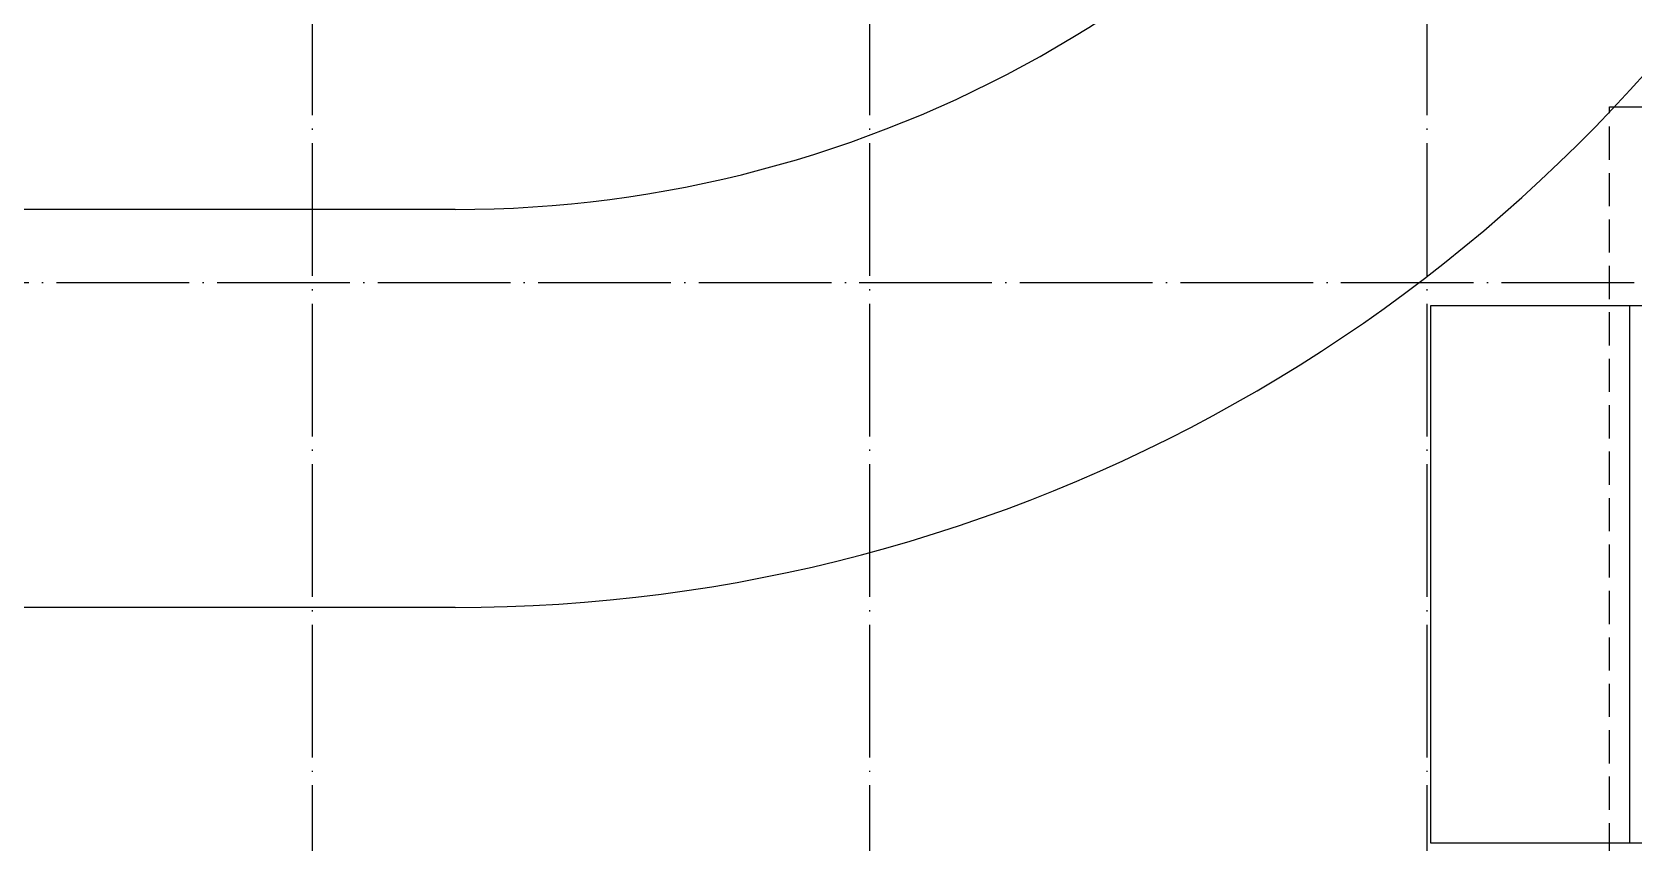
# Model space of a CAD drawing. Extents: x -2209072 to 495824, y -92434 to 572724.
# Drawn here: x 12570 to 36717, y 23250 to 35475 of the extents above; entities that cross this region are included whole.
import ezdxf

# ---------------------------------------------------------------- set-up
doc = ezdxf.new("R2010")
doc.units = 0
doc.header["$LTSCALE"] = 1000
doc.header["$MEASUREMENT"] = 0
doc.linetypes.add('X-104 6#7#平面$0$DASH', pattern=[0.35, 0.25, -0.1])
doc.linetypes.add('X-104 6#7#平面$0$DOTE', pattern=[2.42, 2, -0.2, 0.02, -0.2])
doc.layers.get('0').update_dxf_attribs({"linetype": 'CONTINUOUS'})
for name, color, linetype in [('X-104 6#7#平面$0$01-标注_轴线坐标', 132, 'CONTINUOUS'), ('X-104 6#7#平面$0$A-E_楼梯', 171, 'CONTINUOUS'), ('X-104 6#7#平面$0$A-SUR_看线', 231, 'CONTINUOUS'), ('X-104 6#7#平面$0$A-TECH_结构', 21, 'CONTINUOUS'), ('X-104 6#7#平面$0$A_AXIS-轴线', 36, 'X-104 6#7#平面$0$DOTE'), ('X-104 6#7#平面$0$M-道路 边线', 151, 'CONTINUOUS'), ('X-104 6#7#平面$0$水-消防_消火栓', 41, 'CONTINUOUS')]:
    doc.layers.add(name, color=color, linetype=linetype)

# ---------------------------------------------------------------- blocks, each defined once
blk = doc.blocks.new('X-104 6#7#平面$0$A$C1863634F')
at = {"layer": 'X-104 6#7#平面$0$A_AXIS-轴线'}
for points in [[(16800, -4500), (16800, 60900)], [(25200, -4500), (25200, 60900)], [(33600, -4500), (33600, 60900)], [(-4000, 31700), (117300, 31700)]]:
    blk.add_lwpolyline(points, dxfattribs=at)
blk = doc.blocks.new('X-104 6#7#平面$0$efrgh')
at = {"layer": 'X-104 6#7#平面$0$A-TECH_结构'}
blk.add_lwpolyline([(110750, 57400), (58450, 57400), (58450, 35600), (58950, 35600), (58950, 32300), (38400, 32300), (38400, 31350), (36650, 31350), (36650, 23250), (38400, 23250), (38400, 22300), (41500, 22300), (41500, 20200), (-950, 20200), (-950, -1600), (51350, -1600), (51350, 20200), (50850, 20200), (50850, 22300), (59650, 22300), (59650, 20550), (67750, 20550)], dxfattribs=at)
blk = doc.blocks.new('X-104 6#7#平面$0$A$C345B0C38')
at = {"layer": 'X-104 6#7#平面$0$M-道路 边线'}
for p, q in [((18948, 32800), (5704, 32800)), ((18948, 26800), (5704, 26800))]:
    blk.add_line(p, q, dxfattribs=at)
for radius in [18000, 24000]:
    blk.add_arc((18948, 50800), radius, 270, 328.6719, dxfattribs=at)
blk = doc.blocks.new('X-104 6#7#平面')
at = {"layer": 'X-104 6#7#平面$0$A-E_楼梯'}
blk.add_line((36650, 31350), (36650, 23250), dxfattribs=at)
blk.add_lwpolyline([(38350, 31350), (33650, 31350), (33650, 23250), (38350, 23250)], dxfattribs=at)
at = {"layer": 'X-104 6#7#平面$0$A-SUR_看线', "linetype": 'X-104 6#7#平面$0$DASH', "ltscale": 2}
blk.add_lwpolyline([(36350, 20250), (36350, 34350), (58900, 34350)], dxfattribs=at)
at = {"color": 1}
blk.add_blockref('X-104 6#7#平面$0$A$C345B0C38', (0, 0), dxfattribs=at)
at = {"layer": 'X-104 6#7#平面$0$01-标注_轴线坐标'}
blk.add_blockref('X-104 6#7#平面$0$A$C1863634F', (0, 0), dxfattribs=at)
at = {"layer": 'X-104 6#7#平面$0$水-消防_消火栓', "linetype": 'ByBlock'}
blk.add_blockref('X-104 6#7#平面$0$efrgh', (0, 0), dxfattribs=at)

msp = doc.modelspace()

# ---------------------------------------------------------------- block references
msp.add_blockref('X-104 6#7#平面', (0, 0))

doc.saveas('drawing.dxf')
